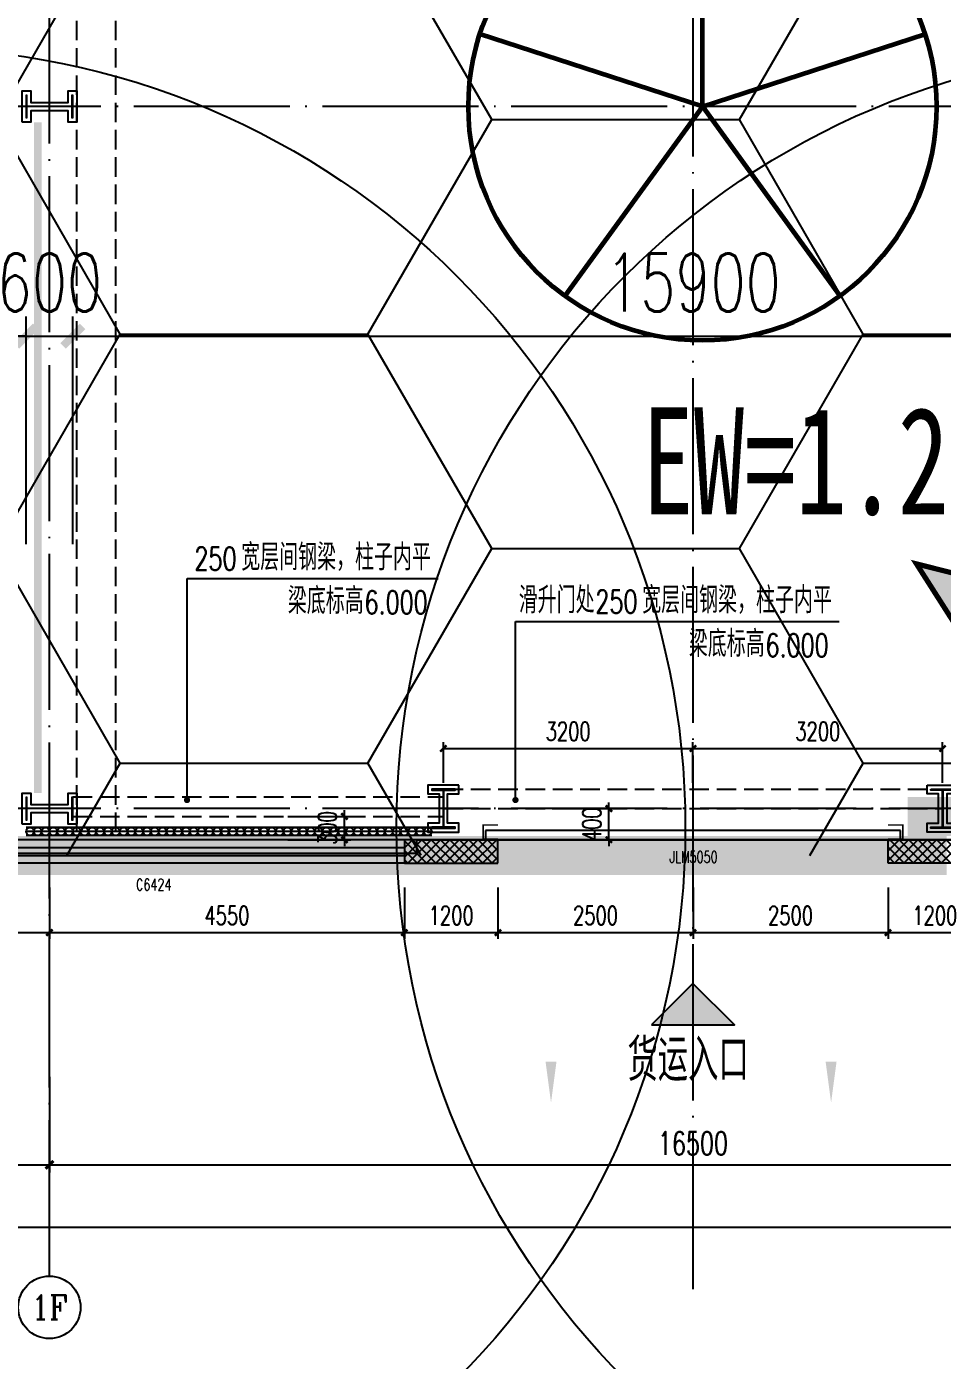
# Model space of a CAD drawing. Extents: x -821772 to -21949, y 506164 to 1049594.
# Drawn here: x -210746 to -199008, y 734747 to 751844 of the extents above; entities that cross this region are included whole.
import ezdxf
from ezdxf.enums import TextEntityAlignment as Align
from ezdxf.xclip import XClip

# ---------------------------------------------------------------- set-up
doc = ezdxf.new("R2010")
doc.units = 0
doc.header["$LTSCALE"] = 1000
doc.header["$MEASUREMENT"] = 0
doc.header["$XCLIPFRAME"] = 2
for name, pattern in [('10平面20250807_t3$0$10平面$0$DASH', [0.35, 0.25, -0.1]), ('10平面20250807_t3$0$CENTER', [2, 1.25, -0.25, 0.25, -0.25]), ('10平面20250807_t3$0$DASH', [0.35, 0.25, -0.1]), ('10平面20250807_t3$0$DOTE', [2.42, 2, -0.2, 0.02, -0.2]), ('DASH', [0.35, 0.25, -0.1])]:
    doc.linetypes.add(name, pattern=pattern)
doc.layers.get('Defpoints').update_dxf_attribs({"color": 210})
for name, color, linetype, lineweight in [('1-防火分区线', 201, 'DASH', 50), ('10平面20250807_t3$0$S-col', 8, 'Continuous', 0), ('10平面20250807_t3$0$柱间支撑', 8, '10平面20250807_t3$0$CENTER', 0)]:
    doc.layers.add(name, color=color, linetype=linetype, lineweight=lineweight)
for name, color, linetype in [('10平面20250807_t3$0$10平面$0$WINDOW', 8, 'Continuous'), ('10平面20250807_t3$0$10平面$0$WINDOW_TEXT', 8, 'Continuous'), ('10平面20250807_t3$0$A-AXIS-D', 8, 'Continuous'), ('10平面20250807_t3$0$A-AXIS-DOTE', 8, '10平面20250807_t3$0$DOTE'), ('10平面20250807_t3$0$A-AXIS-DP', 8, 'Continuous'), ('10平面20250807_t3$0$A-AXIS-SYMB', 8, 'Continuous'), ('10平面20250807_t3$0$A-HATCH-2', 8, 'Continuous'), ('10平面20250807_t3$0$A-HRAIL', 8, 'Continuous'), ('10平面20250807_t3$0$A-LIN-V', 8, 'Continuous'), ('10平面20250807_t3$0$A-SFCE', 8, 'Continuous'), ('10平面20250807_t3$0$A-TEXT', 8, 'Continuous'), ('10平面20250807_t3$0$A-WINDOW', 8, 'Continuous'), ('10平面20250807_t3$0$AS-WALL', 8, 'Continuous'), ('10平面20250807_t3$0$AS-结构边线层', 8, 'Continuous'), ('10平面20250807_t3$0$DIM_SYMB', 8, 'Continuous'), ('10平面20250807_t3$0$FH-line', 8, 'Continuous'), ('10平面20250807_t3$0$FH-tri', 8, 'Continuous'), ('10平面20250807_t3$0$PUB_HATCH', 8, 'Continuous'), ('10平面20250807_t3$0$PUB_TEXT', 8, 'Continuous'), ('10平面20250807_t3$0$SB_ZF消火栓', 10, 'Continuous'), ('10平面20250807_t3$0$建-窗', 8, 'Continuous'), ('10平面20250807_t3$0$建-门窗编号', 8, 'Continuous'), ('PUB_HATCH', 8, 'Continuous'), ('SPACE', 7, 'Continuous'), ('指示', 1, 'Continuous')]:
    doc.layers.add(name, color=color, linetype=linetype)
doc.styles.add('10平面20250807_t3$0$10平面$0$_TCH_WINDOW', font='SIMPLEX', dxfattribs={"height": 3.5, "bigfont": 'GBCBIG'})
doc.styles.add('10平面20250807_t3$0$_TCH_AXIS', font='COMPLEX', dxfattribs={"bigfont": 'GBCBIG'})
doc.styles.add('10平面20250807_t3$0$_TCH_DIM', font='SIMPLEX', dxfattribs={"bigfont": 'GBCBIG'})
doc.styles.add('10平面20250807_t3$0$_TCH_DIM_T3', font='SIMPLEX', dxfattribs={"width": 0.705882, "bigfont": 'GBCBIG'})
doc.styles.add('10平面20250807_t3$0$A-STANDARD', font='SIMPLEX', dxfattribs={"bigfont": 'GBCBIG'})
doc.styles.add('10平面20250807_t3$0$A-WIN-LABEL', font='SIMPLEX', dxfattribs={"bigfont": 'GBCBIG'})
doc.styles.add('黑体', font='simhei.ttf', dxfattribs={"width": 0.7})
doc.dimstyles.new('10平面20250807_t3$0$_TCH_ARCH&&100', dxfattribs={"dimtxt": 297.5, "dimasz": 100, "dimexe": 100, "dimexo": 100, "dimgap": 126.25, "dimtad": 1, "dimdec": 0, "dimzin": 0, "dimdsep": 46, "dimtxsty": '10平面20250807_t3$0$_TCH_DIM_T3', "dimblk": '10平面20250807_t3$0$_ArchTick', "dimcen": 0.09, "dimclrt": 7, "dimazin": 2, "dimtfac": 1, "dimtdec": 0, "dimtix": 1, "dimtmove": 2, "dimatfit": 3, "dimfxl": 0, "dimtolj": 1, "dimtzin": 0, "dimarcsym": 0})
doc.dimstyles.new('10平面20250807_t3$0$_TCH_ARCH&&250', dxfattribs={"dimtxt": 743.75, "dimasz": 250, "dimexe": 250, "dimexo": 250, "dimgap": 315.625, "dimtad": 1, "dimdec": 0, "dimzin": 0, "dimdsep": 46, "dimtxsty": '10平面20250807_t3$0$_TCH_DIM_T3', "dimblk": '10平面20250807_t3$0$_ArchTick', "dimcen": 0.09, "dimclrt": 7, "dimazin": 2, "dimtfac": 1, "dimtdec": 0, "dimtix": 1, "dimtmove": 2, "dimatfit": 3, "dimfxl": 0, "dimtolj": 1, "dimtzin": 0, "dimarcsym": 0})
doc.dimstyles.new('10平面20250807_t3$0$_TCH_ARCH&&80', dxfattribs={"dimtxt": 238, "dimasz": 80, "dimexe": 80, "dimexo": 80, "dimgap": 101, "dimtad": 1, "dimdec": 0, "dimzin": 0, "dimdsep": 46, "dimtxsty": '10平面20250807_t3$0$_TCH_DIM_T3', "dimblk": '10平面20250807_t3$0$_ArchTick', "dimcen": 0.09, "dimclrt": 7, "dimazin": 2, "dimtfac": 1, "dimtdec": 0, "dimtix": 1, "dimtmove": 2, "dimatfit": 3, "dimfxl": 0, "dimtolj": 1, "dimtzin": 0, "dimarcsym": 0})
pattern_1 = [(45, (60, 0), (-60.000061, 60.000061), []), (135, (60, 0), (-60.000061, -60.000061), [])]

# ---------------------------------------------------------------- blocks, each defined once
blk = doc.blocks.new('指示')
at = {"layer": '指示'}
blk.add_hatch(color=8, dxfattribs=at).paths.add_polyline_path([(-248568, -61667), (-245540, -56919), (-242513, -61667), (-245540, -60909)])
at = {"layer": '指示', "color": 240, "const_width": 200}
blk.add_lwpolyline([(-248568, -61667), (-245540, -56919), (-242513, -61667), (-245540, -60909)], close=True, dxfattribs=at)
blk = doc.blocks.new('10平面20250807_t3$0$_ArchTick')
at = {"color": 0, "linetype": 'ByBlock', "const_width": 0.4}
blk.add_lwpolyline([(-0.5, -0.5), (0.5, 0.5)], dxfattribs=at)
blk = doc.blocks.new('*D10015')
at = {"layer": '10平面20250807_t3$0$A-AXIS-D', "color": 0, "lineweight": -2}
for p, q in [((-6218, -66440), (-6218, -67667)), ((10282, -66440), (10282, -67667)), ((-6218, -67567), (10282, -67567))]:
    blk.add_line(p, q, dxfattribs=at)
at = {"layer": 'Defpoints', "color": 0}
for p in [(-6218, -66340), (10282, -66340), (10282, -67567)]:
    blk.add_point(p, dxfattribs=at)
at = {"layer": '10平面20250807_t3$0$A-AXIS-D', "color": 0, "lineweight": -2, "xscale": 100, "yscale": 100, "zscale": 100, "rotation": 180}
blk.add_blockref('10平面20250807_t3$0$_ArchTick', (-6218, -67567), dxfattribs=at)
at = {"layer": '10平面20250807_t3$0$A-AXIS-D', "color": 0, "lineweight": -2, "xscale": 100, "yscale": 100, "zscale": 100}
blk.add_blockref('10平面20250807_t3$0$_ArchTick', (10282, -67567), dxfattribs=at)
at = {"layer": '10平面20250807_t3$0$A-AXIS-D', "color": 7, "insert": (2032, -67292), "char_height": 297.5, "attachment_point": 5, "style": '10平面20250807_t3$0$_TCH_DIM_T3'}
blk.add_mtext('\\A1;16500', dxfattribs=at)
blk = doc.blocks.new('*D10016')
at = {"layer": '10平面20250807_t3$0$A-AXIS-D', "color": 0, "lineweight": -2}
for p, q in [((10282, -66440), (10282, -67667)), ((26782, -66440), (26782, -67667)), ((10282, -67567), (26782, -67567))]:
    blk.add_line(p, q, dxfattribs=at)
at = {"layer": 'Defpoints', "color": 0}
for p in [(10282, -66340), (26782, -66340), (26782, -67567)]:
    blk.add_point(p, dxfattribs=at)
at = {"layer": '10平面20250807_t3$0$A-AXIS-D', "color": 0, "lineweight": -2, "xscale": 100, "yscale": 100, "zscale": 100, "rotation": 180}
blk.add_blockref('10平面20250807_t3$0$_ArchTick', (10282, -67567), dxfattribs=at)
at = {"layer": '10平面20250807_t3$0$A-AXIS-D', "color": 0, "lineweight": -2, "xscale": 100, "yscale": 100, "zscale": 100}
blk.add_blockref('10平面20250807_t3$0$_ArchTick', (26782, -67567), dxfattribs=at)
at = {"layer": '10平面20250807_t3$0$A-AXIS-D', "color": 7, "insert": (18532, -67292), "char_height": 297.5, "attachment_point": 5, "style": '10平面20250807_t3$0$_TCH_DIM_T3'}
blk.add_mtext('\\A1;16500', dxfattribs=at)
blk = doc.blocks.new('*D10024')
at = {"layer": '10平面20250807_t3$0$A-AXIS-D', "color": 0, "lineweight": -2}
for p, q in [((-33818, -66540), (-33818, -68467)), ((92682, -66540), (92682, -68467)), ((-33818, -68367), (92682, -68367))]:
    blk.add_line(p, q, dxfattribs=at)
at = {"layer": 'Defpoints', "color": 0}
for p in [(-33818, -66440), (92682, -66440), (92682, -68367)]:
    blk.add_point(p, dxfattribs=at)
at = {"layer": '10平面20250807_t3$0$A-AXIS-D', "color": 0, "lineweight": -2, "xscale": 100, "yscale": 100, "zscale": 100, "rotation": 180}
blk.add_blockref('10平面20250807_t3$0$_ArchTick', (-33818, -68367), dxfattribs=at)
at = {"layer": '10平面20250807_t3$0$A-AXIS-D', "color": 0, "lineweight": -2, "xscale": 100, "yscale": 100, "zscale": 100}
blk.add_blockref('10平面20250807_t3$0$_ArchTick', (92682, -68367), dxfattribs=at)
at = {"layer": '10平面20250807_t3$0$A-AXIS-D', "color": 7, "insert": (29432, -68092), "char_height": 297.5, "attachment_point": 5, "style": '10平面20250807_t3$0$_TCH_DIM_T3'}
blk.add_mtext('\\A1;126500', dxfattribs=at)
blk = doc.blocks.new('*D10147')
at = {"layer": '10平面20250807_t3$0$A-AXIS-DP', "color": 0, "lineweight": -2}
for p, q in [((18532, -62670), (18532, -62150)), ((18532, -62230), (21732, -62230)), ((21732, -62670), (21732, -62150))]:
    blk.add_line(p, q, dxfattribs=at)
at = {"layer": 'Defpoints', "color": 0}
for p in [(21732, -62230), (18532, -62750), (21732, -62750)]:
    blk.add_point(p, dxfattribs=at)
at = {"layer": '10平面20250807_t3$0$A-AXIS-DP', "color": 0, "lineweight": -2, "xscale": 80, "yscale": 80, "zscale": 80, "rotation": 180}
blk.add_blockref('10平面20250807_t3$0$_ArchTick', (18532, -62230), dxfattribs=at)
at = {"layer": '10平面20250807_t3$0$A-AXIS-DP', "color": 0, "lineweight": -2, "xscale": 80, "yscale": 80, "zscale": 80}
blk.add_blockref('10平面20250807_t3$0$_ArchTick', (21732, -62230), dxfattribs=at)
at = {"layer": '10平面20250807_t3$0$A-AXIS-DP', "color": 7, "insert": (20132, -62010), "char_height": 238, "attachment_point": 5, "style": '10平面20250807_t3$0$_TCH_DIM_T3'}
blk.add_mtext('\\A1;3200', dxfattribs=at)
blk = doc.blocks.new('*D10148')
at = {"layer": '10平面20250807_t3$0$A-AXIS-DP', "color": 0, "lineweight": -2}
for p, q in [((15332, -62670), (15332, -62150)), ((15332, -62230), (18532, -62230)), ((18532, -62670), (18532, -62150))]:
    blk.add_line(p, q, dxfattribs=at)
at = {"layer": 'Defpoints', "color": 0}
for p in [(18532, -62230), (15332, -62750), (18532, -62750)]:
    blk.add_point(p, dxfattribs=at)
at = {"layer": '10平面20250807_t3$0$A-AXIS-DP', "color": 0, "lineweight": -2, "xscale": 80, "yscale": 80, "zscale": 80, "rotation": 180}
blk.add_blockref('10平面20250807_t3$0$_ArchTick', (15332, -62230), dxfattribs=at)
at = {"layer": '10平面20250807_t3$0$A-AXIS-DP', "color": 0, "lineweight": -2, "xscale": 80, "yscale": 80, "zscale": 80}
blk.add_blockref('10平面20250807_t3$0$_ArchTick', (18532, -62230), dxfattribs=at)
at = {"layer": '10平面20250807_t3$0$A-AXIS-DP', "color": 7, "insert": (16932, -62010), "char_height": 238, "attachment_point": 5, "style": '10平面20250807_t3$0$_TCH_DIM_T3'}
blk.add_mtext('\\A1;3200', dxfattribs=at)
blk = doc.blocks.new('10平面20250807_t3$0$JYC-1')
at = {"layer": '10平面20250807_t3$0$FH-tri'}
h = blk.add_hatch(color=2, dxfattribs=at)
h.dxf.hatch_style = 1
h.paths.add_polyline_path([(-287147, 166042), (-285897, 167292), (-287147, 167292)])
at = {"layer": '10平面20250807_t3$0$FH-tri', "color": 2}
blk.add_lwpolyline([(-287147, 166042), (-285897, 167292), (-285897, 167292), (-287147, 167292)], close=True, dxfattribs=at)
at = {"layer": '10平面20250807_t3$0$A-TEXT', "style": '10平面20250807_t3$0$A-STANDARD'}
blk.add_text('货运入口', height=900.2, rotation=45, dxfattribs=at).set_placement((-286662, 164825))
blk = doc.blocks.new('10平面20250807_t3$0$10平面$0$$DorLib2D$00000126')
at = {"color": 0, "linetype": 'Continuous'}
for p, q in [((-0.532, 0.5), (-0.532, 0.9)), ((0.532, 0.9), (0.532, 0.5))]:
    blk.add_line(p, q, dxfattribs=at)
at = {"color": 0, "linetype": '10平面20250807_t3$0$10平面$0$DASH'}
for p, q in [((-0.532, 0.9), (0.532, 0.9)), ((-0.532, 0.5), (0.532, 0.5))]:
    blk.add_line(p, q, dxfattribs=at)
blk = doc.blocks.new('10平面20250807_t3$0$DOOR2DLIB$SYSLIB$00000123')
at = {"color": 0}
for p, q in [((0.475, -0.001), (0.475, 0.752)), ((0.475, 0.752), (0.5, 0.752)), ((0.5, -0.001), (0.5, 0.752)), ((-0.5, 0), (-0.5, 0.252)), ((-0.475, 0.252), (-0.5, 0.252)), ((-0.475, 0), (-0.475, 0.252)), ((-0.475, 0), (-0.5, 0)), ((0.475, -0.001), (0.5, -0.001))]:
    blk.add_line(p, q, dxfattribs=at)
for centre, radius, start, end in [((0.505, -0.002), 0.755, 92.2493, 179.7238), ((-0.501, 0.003), 0.251, 359.7899, 84.0974)]:
    blk.add_arc(centre, radius, start, end, dxfattribs=at)
blk = doc.blocks.new('10平面20250807_t3$0$G$C325EBD4F')
at = {"layer": '10平面20250807_t3$0$PUB_HATCH'}
h = blk.add_hatch(dxfattribs=at)
h.set_pattern_fill('多孔材料', color=256, scale=30, style=0)
h.set_pattern_definition(pattern_1)
h.paths.add_polyline_path([(3700, -50), (3700, 250), (3400, 250)])
h = blk.add_hatch(dxfattribs=at)
h.set_pattern_fill('多孔材料', color=256, scale=30, style=0)
h.set_pattern_definition(pattern_1)
h.paths.add_polyline_path([(3700, -50), (3400, 250), (3400, -300), (3700, -600)])
h = blk.add_hatch(dxfattribs=at)
h.set_pattern_fill('多孔材料', color=256, scale=30, style=0)
h.set_pattern_definition(pattern_1)
h.paths.add_polyline_path([(5500, 250), (5200, 250), (5200, -50)])
h = blk.add_hatch(dxfattribs=at)
h.set_pattern_fill('多孔材料', color=256, scale=30, style=0)
h.set_pattern_definition(pattern_1)
h.paths.add_polyline_path([(5500, 250), (5200, -50), (5200, -600), (5500, -300)])
h = blk.add_hatch(dxfattribs=at)
h.set_pattern_fill('多孔材料', color=256, scale=30, style=0)
h.set_pattern_definition(pattern_1)
h.paths.add_polyline_path([(3700, -600), (3400, -300), (2500, -300), (2500, -600)])
h = blk.add_hatch(dxfattribs=at)
h.set_pattern_fill('多孔材料', color=256, scale=30, style=0)
h.set_pattern_definition(pattern_1)
h.paths.add_polyline_path([(6400, -300), (5500, -300), (5200, -600), (6400, -600)])
at = {"layer": '10平面20250807_t3$0$10平面$0$WINDOW'}
blk.add_line((5200, -50), (3700, -50), dxfattribs=at)
at = {"layer": '10平面20250807_t3$0$AS-WALL'}
for p, q in [((3700, 250), (3400, 250)), ((3400, 250), (3400, -300)), ((3700, -50), (3700, 250)), ((5500, 250), (5200, 250)), ((5200, 250), (5200, -50)), ((5500, 250), (5500, -300)), ((3700, -50), (3700, -600)), ((5200, -50), (5200, -600)), ((3400, -300), (2500, -300)), ((2500, -600), (2500, -300)), ((6400, -300), (5500, -300)), ((6400, -600), (6400, -300)), ((3700, -600), (2500, -600)), ((6400, -600), (5200, -600))]:
    blk.add_line(p, q, dxfattribs=at)
at = {"layer": '10平面20250807_t3$0$10平面$0$WINDOW'}
ref = blk.add_blockref('10平面20250807_t3$0$DOOR2DLIB$SYSLIB$00000123', (4450, 100), dxfattribs=dict(at, xscale=-1500, yscale=1500, zscale=300, rotation=180.0000000000445))
ref.add_attrib('A', 'MLC1584', (4117, 313), dxfattribs={"layer": '10平面20250807_t3$0$10平面$0$WINDOW_TEXT', "ltscale": 500, "height": 148.8, "style": '10平面20250807_t3$0$10平面$0$_TCH_WINDOW', "width": 0.705882})
ref = blk.add_blockref('10平面20250807_t3$0$10平面$0$$DorLib2D$00000126', (0, -450), dxfattribs=dict(at, xscale=5000, yscale=-300, zscale=300, rotation=180.0000000000008))
ref.add_attrib('A', 'JLM5050', (-301, -594), dxfattribs={"layer": '10平面20250807_t3$0$10平面$0$WINDOW_TEXT', "ltscale": 500, "height": 148.8, "style": '10平面20250807_t3$0$10平面$0$_TCH_WINDOW', "width": 0.705882})
blk = doc.blocks.new('10平面20250807_t3$0$43243')
at = {"layer": '10平面20250807_t3$0$AS-结构边线层'}
blk.add_lwpolyline([(-212464, 741250), (-205744, 741250), (-205744, 741420), (-198804, 741420), (-198804, 741670), (-196704, 741670), (-196704, 741420), (-195964, 741420), (-195964, 741250), (-189244, 741250)], dxfattribs=at)
blk = doc.blocks.new('10平面20250807_t3$0$_FZH')
at = {"layer": '10平面20250807_t3$0$A-HATCH-2'}
blk.add_lwpolyline([(-0.437, -0.25), (-0.437, 0.25), (-0.297, 0.25), (-0.297, 0.067), (0.298, 0.067), (0.298, 0.25), (0.438, 0.25), (0.438, -0.25), (0.298, -0.25), (0.298, -0.068), (-0.297, -0.068), (-0.297, -0.25)], close=True, dxfattribs=at)
at = {"layer": '10平面20250807_t3$0$S-col'}
blk.add_lwpolyline([(-0.375, -0.188), (-0.375, 0.187), (-0.36, 0.187), (-0.36, 0.005), (0.36, 0.005), (0.36, 0.187), (0.375, 0.187), (0.375, -0.188), (0.36, -0.188), (0.36, -0.005), (-0.36, -0.005), (-0.36, -0.188)], close=True, dxfattribs=at)
blk = doc.blocks.new('10平面20250807_t3$0$342343243')
at = {"layer": '10平面20250807_t3$0$A-AXIS-DP', "color": 5}
blk.add_lwpolyline([(-155704, 832070), (-155404, 832070), (-155404, 832058), (-155550, 832058), (-155550, 831582), (-155404, 831582), (-155404, 831570), (-155704, 831570), (-155704, 831582), (-155558, 831582), (-155558, 832058), (-155704, 832058), (-155704, 832070)], close=True, dxfattribs=at)
at = {"layer": '10平面20250807_t3$0$A-HATCH-2'}
blk.add_lwpolyline([(-155754, 832120), (-155354, 832120), (-155354, 832008), (-155500, 832008), (-155500, 831632), (-155354, 831632), (-155354, 831520), (-155754, 831520), (-155754, 831632), (-155608, 831632), (-155608, 832008), (-155754, 832008)], close=True, dxfattribs=at)
blk = doc.blocks.new('10平面20250807_t3$0$w4234324')
at = {"xscale": 800.0000000000005, "yscale": 800.0000000000005, "zscale": 800.0000000000005}
for p in [(-210454, 750820), (-210454, 741820), (-210454, 741820)]:
    blk.add_blockref('10平面20250807_t3$0$_FZH', p, dxfattribs=at)
at = {"layer": '10平面20250807_t3$0$A-AXIS-DP', "xscale": -1}
blk.add_blockref('10平面20250807_t3$0$342343243', (-360958, -90000), dxfattribs=at)
at = {"layer": '10平面20250807_t3$0$A-AXIS-DP'}
blk.add_blockref('10平面20250807_t3$0$342343243', (-43450, -90000), dxfattribs=at)
blk = doc.blocks.new('*D10441')
at = {"layer": '10平面20250807_t3$0$A-WINDOW', "color": 0, "lineweight": -2}
for p, q in [((-210154, 745210), (-210154, 748127)), ((-194254, 745210), (-194254, 748127)), ((-210154, 747877), (-194254, 747877))]:
    blk.add_line(p, q, dxfattribs=at)
at = {"layer": 'Defpoints', "color": 0}
for p in [(-194254, 747877), (-210154, 744960), (-194254, 744960)]:
    blk.add_point(p, dxfattribs=at)
at = {"layer": '10平面20250807_t3$0$A-WINDOW', "color": 0, "lineweight": -2, "xscale": 250, "yscale": 250, "zscale": 250, "rotation": 180}
blk.add_blockref('10平面20250807_t3$0$_ArchTick', (-210154, 747877), dxfattribs=at)
at = {"layer": '10平面20250807_t3$0$A-WINDOW', "color": 0, "lineweight": -2, "xscale": 250, "yscale": 250, "zscale": 250}
blk.add_blockref('10平面20250807_t3$0$_ArchTick', (-194254, 747877), dxfattribs=at)
at = {"layer": '10平面20250807_t3$0$A-WINDOW', "color": 7, "insert": (-202204, 748564), "char_height": 743.8, "attachment_point": 5, "style": '10平面20250807_t3$0$_TCH_DIM_T3'}
blk.add_mtext('\\A1;15900', dxfattribs=at)
blk = doc.blocks.new('*D10442')
at = {"layer": '10平面20250807_t3$0$A-WINDOW', "color": 0, "lineweight": -2}
for p, q in [((-210754, 745210), (-210754, 748127)), ((-210154, 745210), (-210154, 748127)), ((-210754, 747877), (-211004, 747877)), ((-210754, 747877), (-210154, 747877)), ((-210154, 747877), (-209904, 747877))]:
    blk.add_line(p, q, dxfattribs=at)
at = {"layer": 'Defpoints', "color": 0}
for p in [(-210154, 747877), (-210754, 744960), (-210154, 744960)]:
    blk.add_point(p, dxfattribs=at)
at = {"layer": '10平面20250807_t3$0$A-WINDOW', "color": 0, "lineweight": -2, "xscale": 250, "yscale": 250, "zscale": 250}
blk.add_blockref('10平面20250807_t3$0$_ArchTick', (-210754, 747877), dxfattribs=at)
at = {"layer": '10平面20250807_t3$0$A-WINDOW', "color": 0, "lineweight": -2, "xscale": 250, "yscale": 250, "zscale": 250, "rotation": 180}
blk.add_blockref('10平面20250807_t3$0$_ArchTick', (-210154, 747877), dxfattribs=at)
at = {"layer": '10平面20250807_t3$0$A-WINDOW', "color": 7, "insert": (-210454, 748564), "char_height": 743.8, "attachment_point": 5, "style": '10平面20250807_t3$0$_TCH_DIM_T3'}
blk.add_mtext('\\A1;600', dxfattribs=at)
blk = doc.blocks.new('*D10443')
at = {"layer": '10平面20250807_t3$0$A-WINDOW', "color": 0, "lineweight": -2}
for p, q in [((-226654, 745210), (-226654, 748127)), ((-210754, 745210), (-210754, 748127)), ((-226654, 747877), (-210754, 747877))]:
    blk.add_line(p, q, dxfattribs=at)
at = {"layer": 'Defpoints', "color": 0}
for p in [(-210754, 747877), (-226654, 744960), (-210754, 744960)]:
    blk.add_point(p, dxfattribs=at)
at = {"layer": '10平面20250807_t3$0$A-WINDOW', "color": 0, "lineweight": -2, "xscale": 250, "yscale": 250, "zscale": 250, "rotation": 180}
blk.add_blockref('10平面20250807_t3$0$_ArchTick', (-226654, 747877), dxfattribs=at)
at = {"layer": '10平面20250807_t3$0$A-WINDOW', "color": 0, "lineweight": -2, "xscale": 250, "yscale": 250, "zscale": 250}
blk.add_blockref('10平面20250807_t3$0$_ArchTick', (-210754, 747877), dxfattribs=at)
at = {"layer": '10平面20250807_t3$0$A-WINDOW', "color": 7, "insert": (-218704, 748564), "char_height": 743.8, "attachment_point": 5, "style": '10平面20250807_t3$0$_TCH_DIM_T3'}
blk.add_mtext('\\A1;15900', dxfattribs=at)
blk = doc.blocks.new('*D10453')
at = {"layer": '10平面20250807_t3$0$A-AXIS-DP', "color": 0, "lineweight": -2}
for p, q in [((-203282, 741820), (-203282, 741900)), ((-204010, 741820), (-203202, 741820)), ((-203282, 741420), (-203282, 741820)), ((-204010, 741420), (-203202, 741420)), ((-203282, 741420), (-203282, 741340))]:
    blk.add_line(p, q, dxfattribs=at)
at = {"layer": 'Defpoints', "color": 0}
for p in [(-204090, 741820), (-203282, 741820), (-204090, 741420)]:
    blk.add_point(p, dxfattribs=at)
at = {"layer": '10平面20250807_t3$0$A-AXIS-DP', "color": 0, "lineweight": -2, "xscale": 80, "yscale": 80, "zscale": 80}
for p, rotation in [((-203282, 741820), 270), ((-203282, 741420), 90)]:
    blk.add_blockref('10平面20250807_t3$0$_ArchTick', p, dxfattribs=dict(at, rotation=rotation))
at = {"layer": '10平面20250807_t3$0$A-AXIS-DP', "color": 7, "insert": (-203502, 741620), "char_height": 238, "attachment_point": 5, "rotation": 90, "style": '10平面20250807_t3$0$_TCH_DIM_T3'}
blk.add_mtext('\\A1;400', dxfattribs=at)
blk = doc.blocks.new('*D10458')
at = {"layer": '10平面20250807_t3$0$A-AXIS-DP', "color": 0, "lineweight": -2}
for p, q in [((-207400, 741720), (-206592, 741720)), ((-206672, 741720), (-206672, 741800)), ((-206672, 741420), (-206672, 741720)), ((-207400, 741420), (-206592, 741420)), ((-206672, 741420), (-206672, 741340))]:
    blk.add_line(p, q, dxfattribs=at)
at = {"layer": 'Defpoints', "color": 0}
for p in [(-207480, 741720), (-206672, 741720), (-207480, 741420)]:
    blk.add_point(p, dxfattribs=at)
at = {"layer": '10平面20250807_t3$0$A-AXIS-DP', "color": 0, "lineweight": -2, "xscale": 80, "yscale": 80, "zscale": 80}
for p, rotation in [((-206672, 741720), 270), ((-206672, 741420), 90)]:
    blk.add_blockref('10平面20250807_t3$0$_ArchTick', p, dxfattribs=dict(at, rotation=rotation))
at = {"layer": '10平面20250807_t3$0$A-AXIS-DP', "color": 7, "insert": (-206892, 741570), "char_height": 238, "attachment_point": 5, "rotation": 90, "style": '10平面20250807_t3$0$_TCH_DIM_T3'}
blk.add_mtext('\\A1;300', dxfattribs=at)
blk = doc.blocks.new('10平面20250807_t3$0$w4324324')
at = {"layer": '10平面20250807_t3$0$A-HATCH-2', "lineweight": 60}
for q in [(-1694760, 686605), (-1697614, 684532), (-1691907, 684532), (-1696524, 681178), (-1692997, 681178)]:
    blk.add_line((-1694760, 683605), q, dxfattribs=at)
blk.add_circle((-1694760, 683605), 3000, dxfattribs=at)
blk = doc.blocks.new('10平面20250807_t3$0$w423432')
at = {"layer": '10平面20250807_t3$0$A-LIN-V'}
blk.add_blockref('10平面20250807_t3$0$w4324324', (-32880, -72000), dxfattribs=at)
blk = doc.blocks.new('10平面20250807_t3$0$23124232432')
at = {"layer": '10平面20250807_t3$0$柱间支撑', "const_width": 100}
blk.add_lwpolyline([(-210604, 750620), (-210604, 742020)], dxfattribs=at)
blk = doc.blocks.new('10平面20250807_t3$0$3333')
at = {"layer": '10平面20250807_t3$0$A-SFCE', "const_width": 20}
blk.add_lwpolyline([(-227064, 766320), (-227064, 766510), (-227244, 766510), (-227244, 766320)], dxfattribs=at)
blk = doc.blocks.new('10平面20250807_t3$0$99平面图例外参$0$$LinePat$圆环')
for points in [[(0, 150), (300, 150)], [(0, 0), (300, 0)], [(0, -150), (300, -150)]]:
    blk.add_lwpolyline(points)
at = {"color": 0}
blk.add_circle((150, 0), 150, dxfattribs=at)
blk = doc.blocks.new('10平面20250807_t3$0$34242343243')
at = {"layer": '10平面20250807_t3$0$A-HRAIL', "xscale": 0.3333333334243607, "yscale": 0.3333333334243607, "zscale": 0.3333333334243607, "rotation": 180}
for p in [(-210654, 741526), (-210554, 741526), (-210454, 741526), (-210354, 741526), (-210254, 741526), (-210154, 741526), (-210054, 741526), (-209954, 741526), (-209854, 741526), (-209754, 741526), (-209654, 741526), (-209554, 741526), (-209454, 741526), (-209354, 741526), (-209254, 741526), (-209154, 741526), (-209054, 741526), (-208954, 741526), (-208854, 741526), (-208754, 741526), (-208654, 741526), (-208554, 741526), (-208454, 741526), (-208354, 741526), (-208254, 741526), (-208154, 741526), (-208054, 741526), (-207954, 741526), (-207854, 741526), (-207754, 741526), (-207654, 741526), (-207554, 741526), (-207454, 741526), (-207354, 741526), (-207254, 741526), (-207154, 741526), (-207054, 741526), (-206954, 741526), (-206854, 741526), (-206754, 741526), (-206654, 741526), (-206554, 741526), (-206454, 741526), (-206354, 741526), (-206254, 741526), (-206154, 741526), (-206054, 741526), (-205954, 741526), (-205854, 741526), (-205754, 741526), (-205654, 741526), (-205554, 741526)]:
    blk.add_blockref('10平面20250807_t3$0$99平面图例外参$0$$LinePat$圆环', p, dxfattribs=at)
at = {"layer": '10平面20250807_t3$0$A-SFCE', "xscale": -1.000000000000023, "rotation": 90}
blk.add_blockref('10平面20250807_t3$0$3333', (561616, 514366), dxfattribs=at)
at = {"layer": '10平面20250807_t3$0$A-SFCE', "rotation": 270}
blk.add_blockref('10平面20250807_t3$0$3333', (-966024, 514366), dxfattribs=at)
blk = doc.blocks.new('10平面20250807_t3$0$A$C5D961328')
at = {"layer": '10平面20250807_t3$0$A-LIN-V', "ltscale": 500}
blk.add_circle((350, 40), 10001, dxfattribs=at)
blk = doc.blocks.new('10平面20250807_t3$0$234243242332')
at = {"layer": '10平面20250807_t3$0$SB_ZF消火栓'}
for p in [(-212654, 741536), (-196354, 741538)]:
    blk.add_blockref('10平面20250807_t3$0$A$C5D961328', p, dxfattribs=at)
blk = doc.blocks.new('*D12262')
at = {"layer": '10平面20250807_t3$0$A-AXIS-DP', "color": 0, "lineweight": -2}
for p, q in [((-212304, 740810), (-212304, 740150)), ((-210454, 740810), (-210454, 740150)), ((-212304, 740230), (-210454, 740230))]:
    blk.add_line(p, q, dxfattribs=at)
at = {"layer": 'Defpoints', "color": 0}
for p in [(-212304, 740890), (-210454, 740890), (-210454, 740230)]:
    blk.add_point(p, dxfattribs=at)
at = {"layer": '10平面20250807_t3$0$A-AXIS-DP', "color": 0, "lineweight": -2, "xscale": 80, "yscale": 80, "zscale": 80, "rotation": 180}
blk.add_blockref('10平面20250807_t3$0$_ArchTick', (-212304, 740230), dxfattribs=at)
at = {"layer": '10平面20250807_t3$0$A-AXIS-DP', "color": 0, "lineweight": -2, "xscale": 80, "yscale": 80, "zscale": 80}
blk.add_blockref('10平面20250807_t3$0$_ArchTick', (-210454, 740230), dxfattribs=at)
at = {"layer": '10平面20250807_t3$0$A-AXIS-DP', "color": 7, "insert": (-211379, 740450), "char_height": 238, "attachment_point": 5, "style": '10平面20250807_t3$0$_TCH_DIM_T3'}
blk.add_mtext('\\A1;1850', dxfattribs=at)
blk = doc.blocks.new('*D12263')
at = {"layer": '10平面20250807_t3$0$A-AXIS-DP', "color": 0, "lineweight": -2}
for p, q in [((-210454, 740810), (-210454, 740150)), ((-205904, 740810), (-205904, 740150)), ((-210454, 740230), (-205904, 740230))]:
    blk.add_line(p, q, dxfattribs=at)
at = {"layer": 'Defpoints', "color": 0}
for p in [(-210454, 740890), (-205904, 740890), (-205904, 740230)]:
    blk.add_point(p, dxfattribs=at)
at = {"layer": '10平面20250807_t3$0$A-AXIS-DP', "color": 0, "lineweight": -2, "xscale": 80, "yscale": 80, "zscale": 80, "rotation": 180}
blk.add_blockref('10平面20250807_t3$0$_ArchTick', (-210454, 740230), dxfattribs=at)
at = {"layer": '10平面20250807_t3$0$A-AXIS-DP', "color": 0, "lineweight": -2, "xscale": 80, "yscale": 80, "zscale": 80}
blk.add_blockref('10平面20250807_t3$0$_ArchTick', (-205904, 740230), dxfattribs=at)
at = {"layer": '10平面20250807_t3$0$A-AXIS-DP', "color": 7, "insert": (-208179, 740450), "char_height": 238, "attachment_point": 5, "style": '10平面20250807_t3$0$_TCH_DIM_T3'}
blk.add_mtext('\\A1;4550', dxfattribs=at)
blk = doc.blocks.new('*D12264')
at = {"layer": '10平面20250807_t3$0$A-AXIS-DP', "color": 0, "lineweight": -2}
for p, q in [((-205904, 740810), (-205904, 740150)), ((-204704, 740810), (-204704, 740150)), ((-205904, 740230), (-204704, 740230))]:
    blk.add_line(p, q, dxfattribs=at)
at = {"layer": 'Defpoints', "color": 0}
for p in [(-205904, 740890), (-204704, 740890), (-204704, 740230)]:
    blk.add_point(p, dxfattribs=at)
at = {"layer": '10平面20250807_t3$0$A-AXIS-DP', "color": 0, "lineweight": -2, "xscale": 80, "yscale": 80, "zscale": 80, "rotation": 180}
blk.add_blockref('10平面20250807_t3$0$_ArchTick', (-205904, 740230), dxfattribs=at)
at = {"layer": '10平面20250807_t3$0$A-AXIS-DP', "color": 0, "lineweight": -2, "xscale": 80, "yscale": 80, "zscale": 80}
blk.add_blockref('10平面20250807_t3$0$_ArchTick', (-204704, 740230), dxfattribs=at)
at = {"layer": '10平面20250807_t3$0$A-AXIS-DP', "color": 7, "insert": (-205304, 740450), "char_height": 238, "attachment_point": 5, "style": '10平面20250807_t3$0$_TCH_DIM_T3'}
blk.add_mtext('\\A1;1200', dxfattribs=at)
blk = doc.blocks.new('*D12265')
at = {"layer": '10平面20250807_t3$0$A-AXIS-DP', "color": 0, "lineweight": -2}
for p, q in [((-204704, 740810), (-204704, 740150)), ((-202204, 740810), (-202204, 740150)), ((-204704, 740230), (-202204, 740230))]:
    blk.add_line(p, q, dxfattribs=at)
at = {"layer": 'Defpoints', "color": 0}
for p in [(-204704, 740890), (-202204, 740890), (-202204, 740230)]:
    blk.add_point(p, dxfattribs=at)
at = {"layer": '10平面20250807_t3$0$A-AXIS-DP', "color": 0, "lineweight": -2, "xscale": 80, "yscale": 80, "zscale": 80, "rotation": 180}
blk.add_blockref('10平面20250807_t3$0$_ArchTick', (-204704, 740230), dxfattribs=at)
at = {"layer": '10平面20250807_t3$0$A-AXIS-DP', "color": 0, "lineweight": -2, "xscale": 80, "yscale": 80, "zscale": 80}
blk.add_blockref('10平面20250807_t3$0$_ArchTick', (-202204, 740230), dxfattribs=at)
at = {"layer": '10平面20250807_t3$0$A-AXIS-DP', "color": 7, "insert": (-203454, 740450), "char_height": 238, "attachment_point": 5, "style": '10平面20250807_t3$0$_TCH_DIM_T3'}
blk.add_mtext('\\A1;2500', dxfattribs=at)
blk = doc.blocks.new('*D12266')
at = {"layer": '10平面20250807_t3$0$A-AXIS-DP', "color": 0, "lineweight": -2}
for p, q in [((-202204, 740810), (-202204, 740150)), ((-199704, 740810), (-199704, 740150)), ((-202204, 740230), (-199704, 740230))]:
    blk.add_line(p, q, dxfattribs=at)
at = {"layer": 'Defpoints', "color": 0}
for p in [(-202204, 740890), (-199704, 740890), (-199704, 740230)]:
    blk.add_point(p, dxfattribs=at)
at = {"layer": '10平面20250807_t3$0$A-AXIS-DP', "color": 0, "lineweight": -2, "xscale": 80, "yscale": 80, "zscale": 80, "rotation": 180}
blk.add_blockref('10平面20250807_t3$0$_ArchTick', (-202204, 740230), dxfattribs=at)
at = {"layer": '10平面20250807_t3$0$A-AXIS-DP', "color": 0, "lineweight": -2, "xscale": 80, "yscale": 80, "zscale": 80}
blk.add_blockref('10平面20250807_t3$0$_ArchTick', (-199704, 740230), dxfattribs=at)
at = {"layer": '10平面20250807_t3$0$A-AXIS-DP', "color": 7, "insert": (-200954, 740450), "char_height": 238, "attachment_point": 5, "style": '10平面20250807_t3$0$_TCH_DIM_T3'}
blk.add_mtext('\\A1;2500', dxfattribs=at)
blk = doc.blocks.new('*D12267')
at = {"layer": '10平面20250807_t3$0$A-AXIS-DP', "color": 0, "lineweight": -2}
for p, q in [((-199704, 740810), (-199704, 740150)), ((-198504, 740810), (-198504, 740150)), ((-199704, 740230), (-198504, 740230))]:
    blk.add_line(p, q, dxfattribs=at)
at = {"layer": 'Defpoints', "color": 0}
for p in [(-199704, 740890), (-198504, 740890), (-198504, 740230)]:
    blk.add_point(p, dxfattribs=at)
at = {"layer": '10平面20250807_t3$0$A-AXIS-DP', "color": 0, "lineweight": -2, "xscale": 80, "yscale": 80, "zscale": 80, "rotation": 180}
blk.add_blockref('10平面20250807_t3$0$_ArchTick', (-199704, 740230), dxfattribs=at)
at = {"layer": '10平面20250807_t3$0$A-AXIS-DP', "color": 0, "lineweight": -2, "xscale": 80, "yscale": 80, "zscale": 80}
blk.add_blockref('10平面20250807_t3$0$_ArchTick', (-198504, 740230), dxfattribs=at)
at = {"layer": '10平面20250807_t3$0$A-AXIS-DP', "color": 7, "insert": (-199104, 740450), "char_height": 238, "attachment_point": 5, "style": '10平面20250807_t3$0$_TCH_DIM_T3'}
blk.add_mtext('\\A1;1200', dxfattribs=at)
blk = doc.blocks.new('10平面20250807_t3$0$WINDOW2DLIB$DYNSTYLE$00000005')
at = {"color": 0}
for points in [[(-0.5, 0.5), (-0.5, -0.5)], [(-0.5, 0.5), (0.5, 0.5)], [(0.5, -0.5), (0.5, 0.5)], [(0.5, 0.1667), (-0.5, 0.1667)], [(0.5, -0.1667), (-0.5, -0.1667)], [(-0.5, -0.5), (0.5, -0.5)]]:
    blk.add_lwpolyline(points, dxfattribs=at)
blk = doc.blocks.new('10平面20250807_t3$0$dote')
at = {"layer": '10平面20250807_t3$0$A-AXIS-D'}
blk.add_circle((10282.2, -69393.9), 400, dxfattribs=at)
at = {"layer": '10平面20250807_t3$0$A-AXIS-DOTE'}
for p, q in [((10282.2, -68993.9), (10282.2, 36662.3)), ((18532.2, -69160), (18532.2, 36662.3)), ((76282.2, -54000), (-41310, -54000)), ((76282.2, -63000), (-41310, -63000))]:
    blk.add_line(p, q, dxfattribs=at)
at = {"layer": '10平面20250807_t3$0$PUB_TEXT', "style": '10平面20250807_t3$0$_TCH_AXIS'}
blk.add_text('1F', height=314.07, dxfattribs=at).set_placement((10050.4, -69550.9), (10514, -69550.9), align=Align.FIT)
at = {"layer": '10平面20250807_t3$0$A-AXIS-D'}
for base, p1, p2, picture, middle in [((92682.2, -68366.7), (-33817.8, -66440), (92682.2, -66440), '*D10024', (29432.2, -68091.7)), ((10282.2, -67566.7), (-6217.8, -66340), (10282.2, -66340), '*D10015', (2032.2, -67291.7)), ((26782.2, -67566.7), (10282.2, -66340), (26782.2, -66340), '*D10016', (18532.2, -67291.7))]:
    dim = blk.add_linear_dim(base=base, p1=p1, p2=p2, angle=0, dimstyle='10平面20250807_t3$0$_TCH_ARCH&&100', override={"dimgap": 0}, dxfattribs=at)
    dim.commit()
    dim.dimension.update_dxf_attribs({"geometry": picture, "text_midpoint": middle, "dimtype": 129})
at = {"layer": '10平面20250807_t3$0$A-AXIS-DP'}
for p1, p2, picture, middle in [((15332.2, -62750), (18532.2, -62750), '*D10148', (16932.2, -62010)), ((18532.2, -62750), (21732.2, -62750), '*D10147', (20132.2, -62010))]:
    dim = blk.add_aligned_dim(p1=p1, p2=p2, distance=520, dimstyle='10平面20250807_t3$0$_TCH_ARCH&&80', dxfattribs=at)
    dim.commit()
    dim.dimension.update_dxf_attribs({"geometry": picture, "text_midpoint": middle})
blk = doc.blocks.new('10平面20250807_t3$0$3243243')
at = {"layer": '10平面20250807_t3$0$A-AXIS-SYMB'}
for p, q in [((-208690, 741930), (-208690, 744770)), ((-208690, 744770), (-205470, 744770)), ((-204480, 741930), (-204480, 744220)), ((-204480, 744220), (-200330, 744220))]:
    blk.add_line(p, q, dxfattribs=at)
at = {"layer": '10平面20250807_t3$0$A-AXIS-SYMB', "const_width": 40}
for points in [[(-208690, 741910, 1), (-208690, 741950, 1)], [(-204480, 741910, 1), (-204480, 741950, 1)]]:
    blk.add_lwpolyline(points, format="xyb", close=True, dxfattribs=at)
at = {"layer": '10平面20250807_t3$0$A-HATCH-2', "linetype": '10平面20250807_t3$0$DASH'}
for p, q in [((-210104.2, 741520), (-210104.2, 832220)), ((-209604.2, 741520), (-209604.2, 832220))]:
    blk.add_line(p, q, dxfattribs=at)
at = {"layer": '10平面20250807_t3$0$A-SFCE', "color": 3, "linetype": '10平面20250807_t3$0$DASH'}
for p, q in [((-205400.2, 742070), (-199008.2, 742070)), ((-205400.2, 741820), (-199008.2, 741820))]:
    blk.add_line(p, q, dxfattribs=at)
at = {"layer": '10平面20250807_t3$0$A-SFCE', "linetype": '10平面20250807_t3$0$DASH'}
for p, q in [((-210154.2, 741970), (-205400.2, 741970)), ((-210154.2, 741720), (-205400.2, 741720))]:
    blk.add_line(p, q, dxfattribs=at)
at = {"layer": '10平面20250807_t3$0$PUB_TEXT', "style": '10平面20250807_t3$0$_TCH_DIM', "width": 0.705882}
for s, p in [('250', (-208595.2, 744875)), ('6.000', (-206415, 744315)), ('250', (-203455.2, 744325)), ('6.000', (-201275, 743765))]:
    blk.add_text(s, height=297.5, dxfattribs=at).set_placement(p)
at = {"layer": '10平面20250807_t3$0$PUB_TEXT', "style": '10平面20250807_t3$0$_TCH_DIM'}
for s, p in [('宽层间钢梁，柱子内平', (-207995.2, 744875)), ('梁底标高', (-207398, 744315)), ('滑升门处', (-204438.2, 744325)), ('宽层间钢梁，柱子内平', (-202855.2, 744325)), ('梁底标高', (-202258, 743765))]:
    blk.add_text(s, height=337.59, dxfattribs=at).set_placement(p)
at = {"layer": '10平面20250807_t3$0$A-AXIS-DP', "color": 1}
for p1, p2, picture, middle in [((-204090, 741420), (-204090, 741820), '*D10453', (-203502, 741620)), ((-207480, 741420), (-207480, 741720), '*D10458', (-206892, 741570))]:
    dim = blk.add_aligned_dim(p1=p1, p2=p2, distance=-808, dimstyle='10平面20250807_t3$0$_TCH_ARCH&&80', dxfattribs=at)
    dim.commit()
    dim.dimension.update_dxf_attribs({"geometry": picture, "text_midpoint": middle})
at = {"layer": '10平面20250807_t3$0$A-WINDOW'}
for p1, p2, picture, middle in [((-226654.2, 744960), (-210754.2, 744960), '*D10443', (-218704.2, 748564.2)), ((-210754.2, 744960), (-210154.2, 744960), '*D10442', (-210454.2, 748564.2)), ((-210154.2, 744960), (-194254.2, 744960), '*D10441', (-202204.2, 748564.2))]:
    dim = blk.add_aligned_dim(p1=p1, p2=p2, distance=2916.7, dimstyle='10平面20250807_t3$0$_TCH_ARCH&&250', dxfattribs=at)
    dim.commit()
    dim.dimension.update_dxf_attribs({"geometry": picture, "text_midpoint": middle})
blk = doc.blocks.new('10平面20250807_t3')
at = {"layer": '10平面20250807_t3$0$PUB_HATCH'}
h = blk.add_hatch(dxfattribs=at)
h.set_pattern_fill('多孔材料', color=256, scale=30, style=0)
h.set_pattern_definition(pattern_1)
h.paths.add_polyline_path([(-204704.2, 741420), (-205904.2, 741420), (-205904.2, 741120), (-204704.2, 741120)])
at = {"layer": '10平面20250807_t3$0$A-AXIS-SYMB'}
for points in [[(-204024.2, 739510, 0, 0, 0), (-204024.2, 738050, 0, 140, 0), (-204024.2, 738575, 0, 0, 0)], [(-200434.2, 739510, 0, 0, 0), (-200434.2, 738050, 0, 140, 0), (-200434.2, 738575, 0, 0, 0)]]:
    blk.add_lwpolyline(points, format="xyseb", dxfattribs=at)
at = {"layer": '10平面20250807_t3$0$AS-WALL'}
for p, q in [((-204704.2, 741420), (-205904.2, 741420)), ((-205904.2, 741420), (-205904.2, 741120)), ((-204704.2, 741120), (-204704.2, 741420)), ((-205904.2, 741120), (-204704.2, 741120))]:
    blk.add_line(p, q, dxfattribs=at)
blk.add_blockref('10平面20250807_t3$0$G$C325EBD4F', (-202204.2, 741720))
at = {"layer": '10平面20250807_t3$0$A-AXIS-DP'}
blk.add_blockref('10平面20250807_t3$0$3243243', (0, 0), dxfattribs=at)
at = {"layer": '10平面20250807_t3$0$A-LIN-V'}
blk.add_blockref('10平面20250807_t3$0$w423432', (1525556.2, 139215), dxfattribs=at)
at = {"layer": '10平面20250807_t3$0$A-WINDOW'}
for name in ['10平面20250807_t3$0$43243', '10平面20250807_t3$0$w4234324']:
    blk.add_blockref(name, (0, 0), dxfattribs=at)
at = {"layer": '10平面20250807_t3$0$AS-WALL'}
blk.add_blockref('10平面20250807_t3$0$dote', (-220736.4, 804820), dxfattribs=at)
at = {"layer": '10平面20250807_t3$0$DIM_SYMB'}
blk.add_blockref('10平面20250807_t3$0$34242343243', (0, 0), dxfattribs=at)
at = {"layer": '10平面20250807_t3$0$FH-line', "xscale": 0.6000000000000002, "yscale": 0.6000000000000002, "zscale": 0.6000000000000002, "rotation": 315.0000000000014}
blk.add_blockref('10平面20250807_t3$0$JYC-1', (-151354.2, 546777.7), dxfattribs=at)
at = {"layer": '10平面20250807_t3$0$SB_ZF消火栓', "linetype": 'Continuous'}
blk.add_blockref('10平面20250807_t3$0$234243242332', (0, 0), dxfattribs=at)
at = {"layer": '10平面20250807_t3$0$建-窗'}
ref = blk.add_blockref('10平面20250807_t3$0$WINDOW2DLIB$DYNSTYLE$00000005', (-209104.2, 741270), dxfattribs=dict(at, xscale=6400, yscale=-300, zscale=300, rotation=179.9999999999886))
ref.add_attrib('A', 'C6424', (-209344.2, 740770.6), dxfattribs={"layer": '10平面20250807_t3$0$建-门窗编号', "ltscale": 500, "height": 148.75, "rotation": 360, "style": '10平面20250807_t3$0$A-WIN-LABEL', "width": 0.705882})
at = {"layer": '10平面20250807_t3$0$柱间支撑'}
blk.add_blockref('10平面20250807_t3$0$23124232432', (0, 0), dxfattribs=at)
at = {"layer": '10平面20250807_t3$0$A-AXIS-DP'}
for p1, p2, picture, middle in [((-212304.2, 740890), (-210454.2, 740890), '*D12262', (-211379.2, 740450)), ((-210454.2, 740890), (-205904.2, 740890), '*D12263', (-208179.2, 740450)), ((-205904.2, 740890), (-204704.2, 740890), '*D12264', (-205304.2, 740450)), ((-204704.2, 740890), (-202204.2, 740890), '*D12265', (-203454.2, 740450)), ((-202204.2, 740890), (-199704.2, 740890), '*D12266', (-200954.2, 740450)), ((-199704.2, 740890), (-198504.2, 740890), '*D12267', (-199104.2, 740450))]:
    dim = blk.add_aligned_dim(p1=p1, p2=p2, distance=-660, dimstyle='10平面20250807_t3$0$_TCH_ARCH&&80', dxfattribs=at)
    dim.commit()
    dim.dimension.update_dxf_attribs({"geometry": picture, "text_midpoint": middle})

msp = doc.modelspace()

# ---------------------------------------------------------------- block references
at = {"ltscale": 100}
ref = msp.add_blockref('10平面20250807_t3', (0, 0), dxfattribs=at)
XClip(ref).set_block_clipping_path([(-386212.6353242097, 506163.79756496), (-21948.7593967821, 884998.2285294847)])

# ---------------------------------------------------------------- next in the draw order: hatches: boundary and pattern name
at = {"layer": 'PUB_HATCH', "ltscale": 5000}
h = msp.add_hatch(dxfattribs=at)
h.set_pattern_fill('HONEY', color=8, scale=2000)
h.set_pattern_definition([(0, (0, 0), (4762.5, 2749.63), [3175, -6350]), (120, (0, 0), (-4762.499, 2749.631), [3175, -6350]), (60, (0, 0), (0.0006, 5499.261), [-6350, 3175])])
h.paths.add_polyline_path([(-148304.2, 741220), (-148304.2, 741720), (-149704.2, 741720), (-149704.2, 741220), (-164804.2, 741220), (-164804.2, 741720), (-166204.2, 741720), (-166204.2, 741220), (-181304.2, 741220), (-181304.2, 741720), (-182704.2, 741720), (-182704.2, 741220), (-197804.2, 741220), (-197804.2, 741720), (-199204.2, 741720), (-199204.2, 741220), (-214304.2, 741220), (-214304.2, 741720), (-215704.2, 741720), (-215704.2, 741220), (-254554.2, 741220), (-254554.2, 760283.3), (-231116.1, 832520), (-215704.2, 832520), (-215704.2, 832020), (-214304.2, 832020), (-214304.2, 832520), (-182704.2, 832520), (-182704.2, 832020), (-181304.2, 832020), (-181304.2, 832520), (-157104.2, 832520), (-157104.2, 832020), (-155704.2, 832020), (-155704.2, 832520), (-143954.2, 832520), (-143954.2, 741220)])

# ---------------------------------------------------------------- next in the draw order: linework, layer by layer
at = {"layer": '1-防火分区线', "color": 1, "linetype": 'DASH', "ltscale": 5, "const_width": 500}
msp.add_lwpolyline([(-143954.2, 832520), (-143954.2, 741220), (-148304.2, 741220), (-148304.2, 741720), (-149704.2, 741720), (-149704.2, 741220), (-164804.2, 741220), (-164804.2, 741720), (-166204.2, 741720), (-166204.2, 741220), (-181304.2, 741220), (-181304.2, 741720), (-182704.2, 741720), (-182704.2, 741220), (-197804.2, 741220), (-197804.2, 741720), (-199204.2, 741720), (-199204.2, 741220), (-214304.2, 741220)], dxfattribs=at)

# ---------------------------------------------------------------- next in the draw order: block references
at = {"layer": '指示', "xscale": -0.3359999999217689, "yscale": 0.3359999999217689, "zscale": 0.3359999999217689, "rotation": 179.999955524289}
msp.add_blockref('指示', (-115819.8, 724236.2), dxfattribs=at)

# ---------------------------------------------------------------- next in the draw order: texts
at = {"layer": 'SPACE', "style": '黑体', "width": 0.7}
msp.add_text('EW=1.2m', height=1375.11, dxfattribs=at).set_placement((-202852.6, 745591.3))

doc.saveas('drawing.dxf')
